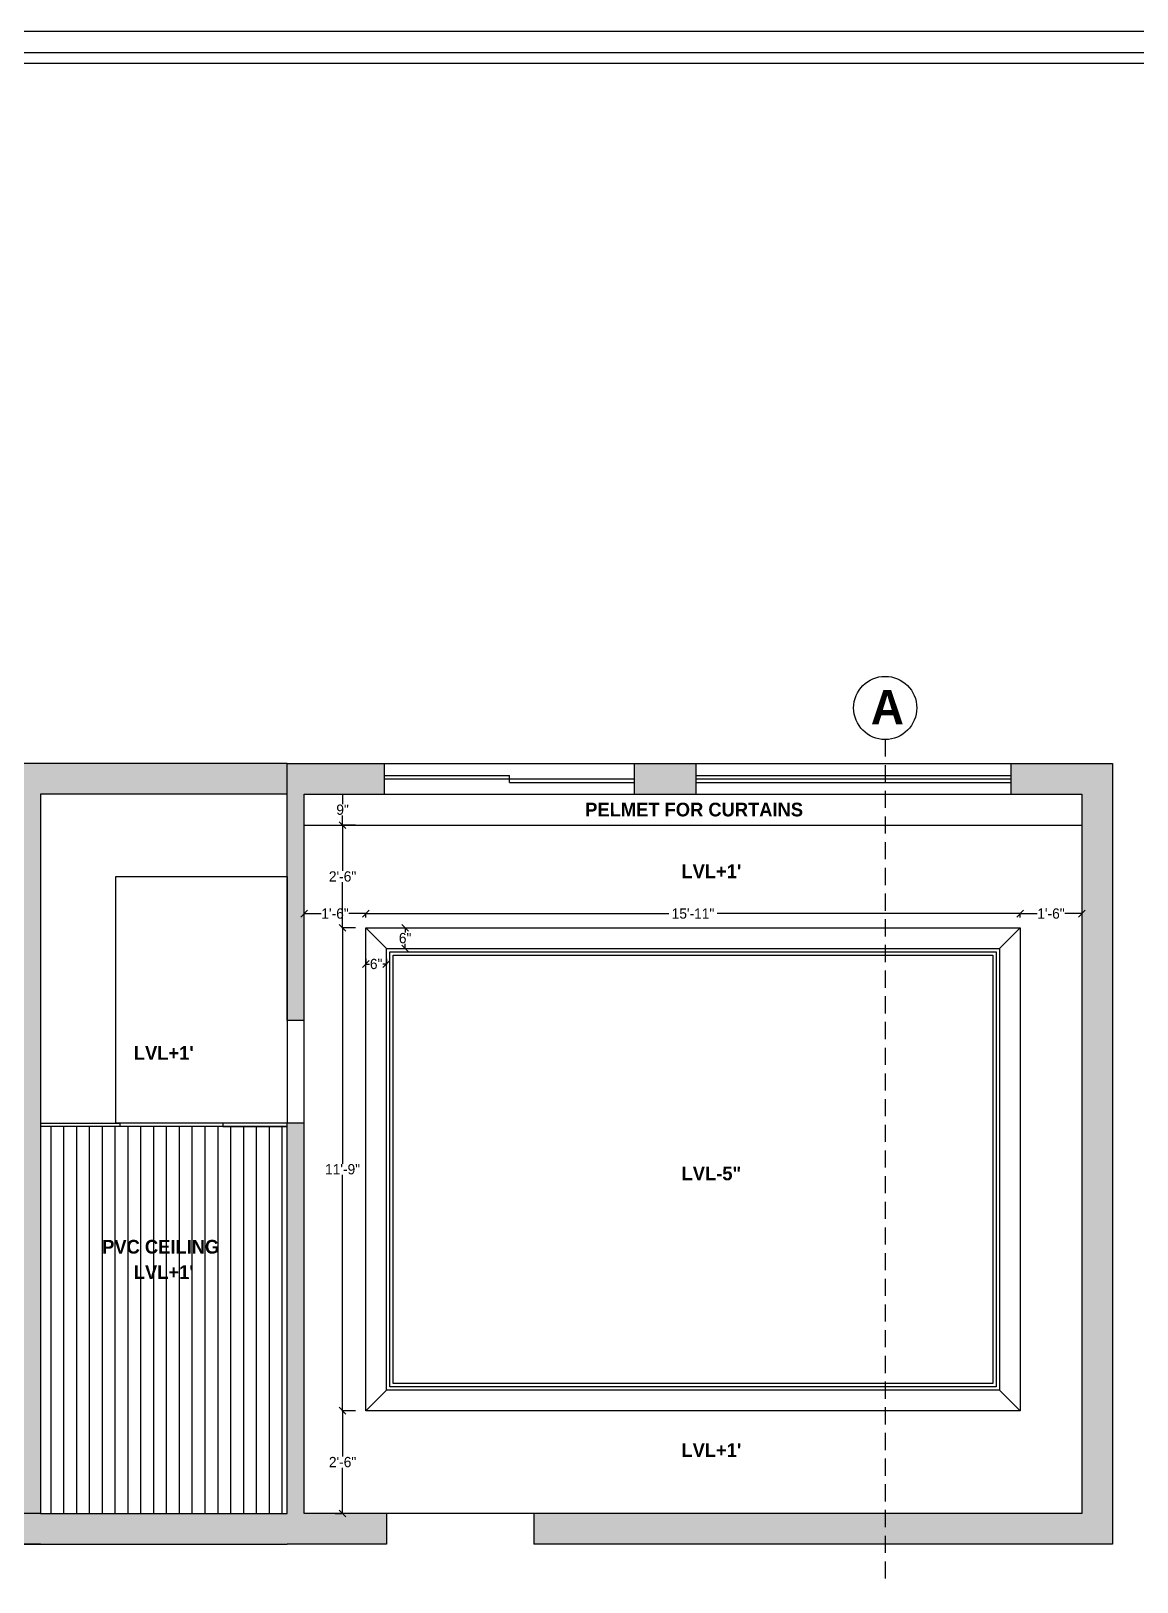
# Model space of a CAD drawing. Header units: inches. Extents: x 9636 to 21597, y -10243 to 557.
# Drawn here: x 11344.3 to 11667.2, y -5429.4 to -4976.5 of the extents above; entities that cross this region are included whole.
import ezdxf

# ---------------------------------------------------------------- set-up
doc = ezdxf.new("R2010")
doc.units = ezdxf.units.IN
doc.header["$MEASUREMENT"] = 0
doc.linetypes.add('DASHED', pattern=[0.75, 0.5, -0.25])
doc.layers.add('FURNI', color=140, linetype='Continuous', lineweight=18)
doc.layers.add('IEL-HATCH-002', color=7, linetype='Continuous')
doc.styles.add('HEMI', font='stylu.ttf')
doc.styles.get("Standard").update_dxf_attribs({"font": 'arial.ttf'})
doc.dimstyles.get("Standard").update_dxf_attribs({"dimtxt": 0.18, "dimasz": 0.18, "dimexe": 0.18, "dimexo": 0.0625, "dimgap": 0.09, "dimtad": 0, "dimtih": 1, "dimtoh": 1, "dimdec": 0, "dimzin": 0, "dimdsep": 46, "dimlunit": 4, "dimtxsty": 'Standard', "dimcen": 0.09, "dimadec": 0, "dimazin": 0, "dimtfac": 1, "dimtdec": 0, "dimtofl": 0, "dimtmove": 0, "dimatfit": 3, "dimfxl": 1, "dimtolj": 1, "dimtzin": 0, "dimarcsym": 0})

# ---------------------------------------------------------------- blocks, each defined once
blk = doc.blocks.new('_Oblique')
at = {"color": 0, "linetype": 'ByBlock', "lineweight": -2}
blk.add_line((-0.5, -0.5), (0.5, 0.5), dxfattribs=at)
blk = doc.blocks.new('*D164')
at = {"color": 254, "lineweight": -2, "transparency": 16777216}
for p, q in [((11439.05, -5208.41), (11435.07, -5208.41)), ((11439.05, -5238.41), (11435.07, -5238.41))]:
    blk.add_line(p, q, dxfattribs=at)
at = {"color": 5, "lineweight": -2, "transparency": 16777216}
for p, q in [((11435.25, -5208.41), (11435.25, -5221.76)), ((11435.25, -5238.41), (11435.25, -5225.05))]:
    blk.add_line(p, q, dxfattribs=at)
at = {"layer": 'Defpoints', "color": 0, "transparency": 16777216}
for p in [(11435.25, -5208.41), (11442.05, -5208.41), (11442.05, -5238.41)]:
    blk.add_point(p, dxfattribs=at)
at = {"color": 5, "lineweight": -2, "transparency": 16777216, "xscale": 2, "yscale": 2, "zscale": 2}
for p, rotation in [((11435.25, -5208.41), 90), ((11435.25, -5238.41), 270)]:
    blk.add_blockref('_Oblique', p, dxfattribs=dict(at, rotation=rotation))
at = {"color": 5, "transparency": 16777216, "insert": (11435.25, -5223.41), "char_height": 3, "attachment_point": 5, "style": 'HEMI'}
blk.add_mtext('\\A1;2\'-6"', dxfattribs=at)
blk = doc.blocks.new('*D165')
at = {"color": 254, "lineweight": -2, "transparency": 16777216}
for p, q in [((11439.05, -5238.41), (11435.07, -5238.41)), ((11439.05, -5379.41), (11435.07, -5379.41))]:
    blk.add_line(p, q, dxfattribs=at)
at = {"color": 5, "lineweight": -2, "transparency": 16777216}
for p, q in [((11435.25, -5238.41), (11435.25, -5307.27)), ((11435.25, -5379.41), (11435.25, -5310.55))]:
    blk.add_line(p, q, dxfattribs=at)
at = {"layer": 'Defpoints', "color": 0, "transparency": 16777216}
for p in [(11442.05, -5238.41), (11435.25, -5379.41), (11442.05, -5379.41)]:
    blk.add_point(p, dxfattribs=at)
at = {"color": 5, "lineweight": -2, "transparency": 16777216, "xscale": 2, "yscale": 2, "zscale": 2}
for p, rotation in [((11435.25, -5238.41), 90), ((11435.25, -5379.41), 270)]:
    blk.add_blockref('_Oblique', p, dxfattribs=dict(at, rotation=rotation))
at = {"color": 5, "transparency": 16777216, "insert": (11435.25, -5308.91), "char_height": 3, "attachment_point": 5, "style": 'HEMI'}
blk.add_mtext('\\A1;11\'-9"', dxfattribs=at)
blk = doc.blocks.new('*D166')
at = {"color": 254, "lineweight": -2, "transparency": 16777216}
for p, q in [((11439.05, -5379.41), (11435.07, -5379.41)), ((11433.05, -5409.41), (11435.07, -5409.41))]:
    blk.add_line(p, q, dxfattribs=at)
at = {"color": 5, "lineweight": -2, "transparency": 16777216}
for p, q in [((11435.25, -5379.41), (11435.25, -5392.76)), ((11435.25, -5409.41), (11435.25, -5396.05))]:
    blk.add_line(p, q, dxfattribs=at)
at = {"layer": 'Defpoints', "color": 0, "transparency": 16777216}
for p in [(11442.05, -5379.41), (11435.25, -5409.41), (11436.05, -5409.41)]:
    blk.add_point(p, dxfattribs=at)
at = {"color": 5, "lineweight": -2, "transparency": 16777216, "xscale": 2, "yscale": 2, "zscale": 2}
for p, rotation in [((11435.25, -5379.41), 90), ((11435.25, -5409.41), 270)]:
    blk.add_blockref('_Oblique', p, dxfattribs=dict(at, rotation=rotation))
at = {"color": 5, "transparency": 16777216, "insert": (11435.25, -5394.41), "char_height": 3, "attachment_point": 5, "style": 'HEMI'}
blk.add_mtext('\\A1;2\'-6"', dxfattribs=at)
blk = doc.blocks.new('*D167')
at = {"color": 254, "lineweight": -2, "transparency": 16777216}
for p, q in [((11424.05, -5235.41), (11424.05, -5234.06)), ((11442.05, -5235.41), (11442.05, -5234.06))]:
    blk.add_line(p, q, dxfattribs=at)
at = {"color": 5, "lineweight": -2, "transparency": 16777216}
for p, q in [((11424.05, -5234.24), (11429, -5234.24)), ((11442.05, -5234.24), (11437.1, -5234.24))]:
    blk.add_line(p, q, dxfattribs=at)
at = {"layer": 'Defpoints', "color": 0, "transparency": 16777216}
for p in [(11424.05, -5234.24), (11424.05, -5238.41), (11442.05, -5238.41)]:
    blk.add_point(p, dxfattribs=at)
at = {"color": 5, "lineweight": -2, "transparency": 16777216, "xscale": 2, "yscale": 2, "zscale": 2, "rotation": 180}
blk.add_blockref('_Oblique', (11424.05, -5234.24), dxfattribs=at)
at = {"color": 5, "lineweight": -2, "transparency": 16777216, "xscale": 2, "yscale": 2, "zscale": 2}
blk.add_blockref('_Oblique', (11442.05, -5234.24), dxfattribs=at)
at = {"color": 5, "transparency": 16777216, "insert": (11433.05, -5234.24), "char_height": 3, "attachment_point": 5, "style": 'HEMI'}
blk.add_mtext('\\A1;1\'-6"', dxfattribs=at)
blk = doc.blocks.new('*D168')
at = {"color": 254, "lineweight": -2, "transparency": 16777216}
for p, q in [((11442.05, -5235.41), (11442.05, -5234.06)), ((11633.05, -5235.41), (11633.05, -5234.06))]:
    blk.add_line(p, q, dxfattribs=at)
at = {"color": 5, "lineweight": -2, "transparency": 16777216}
for p, q in [((11442.05, -5234.24), (11530.53, -5234.24)), ((11633.05, -5234.24), (11544.58, -5234.24))]:
    blk.add_line(p, q, dxfattribs=at)
at = {"layer": 'Defpoints', "color": 0, "transparency": 16777216}
for p in [(11633.05, -5234.24), (11442.05, -5238.41), (11633.05, -5238.41)]:
    blk.add_point(p, dxfattribs=at)
at = {"color": 5, "lineweight": -2, "transparency": 16777216, "xscale": 2, "yscale": 2, "zscale": 2, "rotation": 180}
blk.add_blockref('_Oblique', (11442.05, -5234.24), dxfattribs=at)
at = {"color": 5, "lineweight": -2, "transparency": 16777216, "xscale": 2, "yscale": 2, "zscale": 2}
blk.add_blockref('_Oblique', (11633.05, -5234.24), dxfattribs=at)
at = {"color": 5, "transparency": 16777216, "insert": (11537.55, -5234.24), "char_height": 3, "attachment_point": 5, "style": 'HEMI'}
blk.add_mtext('\\A1;15\'-11"', dxfattribs=at)
blk = doc.blocks.new('*D169')
at = {"color": 254, "lineweight": -2, "transparency": 16777216}
for p, q in [((11633.05, -5235.41), (11633.05, -5234.06)), ((11651.05, -5231.24), (11651.05, -5234.06))]:
    blk.add_line(p, q, dxfattribs=at)
at = {"color": 5, "lineweight": -2, "transparency": 16777216}
for p, q in [((11633.05, -5234.24), (11638, -5234.24)), ((11651.05, -5234.24), (11646.1, -5234.24))]:
    blk.add_line(p, q, dxfattribs=at)
at = {"layer": 'Defpoints', "color": 0, "transparency": 16777216}
for p in [(11651.05, -5234.24), (11651.05, -5234.24), (11633.05, -5238.41)]:
    blk.add_point(p, dxfattribs=at)
at = {"color": 5, "lineweight": -2, "transparency": 16777216, "xscale": 2, "yscale": 2, "zscale": 2, "rotation": 180}
blk.add_blockref('_Oblique', (11633.05, -5234.24), dxfattribs=at)
at = {"color": 5, "lineweight": -2, "transparency": 16777216, "xscale": 2, "yscale": 2, "zscale": 2}
blk.add_blockref('_Oblique', (11651.05, -5234.24), dxfattribs=at)
at = {"color": 5, "transparency": 16777216, "insert": (11642.05, -5234.24), "char_height": 3, "attachment_point": 5, "style": 'HEMI'}
blk.add_mtext('\\A1;1\'-6"', dxfattribs=at)
blk = doc.blocks.new('*D170')
at = {"color": 254, "lineweight": -2, "transparency": 16777216}
for p, q in [((11442.05, -5247.41), (11442.05, -5249.14)), ((11448.05, -5247.41), (11448.05, -5249.14))]:
    blk.add_line(p, q, dxfattribs=at)
at = {"color": 5, "lineweight": -2, "transparency": 16777216}
for p, q in [((11442.05, -5248.96), (11443.13, -5248.96)), ((11448.05, -5248.96), (11446.97, -5248.96))]:
    blk.add_line(p, q, dxfattribs=at)
at = {"layer": 'Defpoints', "color": 0, "transparency": 16777216}
for p in [(11442.05, -5244.41), (11448.05, -5244.41), (11442.05, -5248.96)]:
    blk.add_point(p, dxfattribs=at)
at = {"color": 5, "lineweight": -2, "transparency": 16777216, "xscale": 2, "yscale": 2, "zscale": 2, "rotation": 180}
blk.add_blockref('_Oblique', (11442.05, -5248.96), dxfattribs=at)
at = {"color": 5, "lineweight": -2, "transparency": 16777216, "xscale": 2, "yscale": 2, "zscale": 2}
blk.add_blockref('_Oblique', (11448.05, -5248.96), dxfattribs=at)
at = {"color": 5, "transparency": 16777216, "insert": (11445.05, -5248.96), "char_height": 3, "attachment_point": 5, "style": 'HEMI'}
blk.add_mtext('\\A1;6"', dxfattribs=at)
blk = doc.blocks.new('*D171')
at = {"color": 254, "lineweight": -2, "transparency": 16777216}
for p, q in [((11451.05, -5238.41), (11453.69, -5238.41)), ((11451.05, -5244.41), (11453.69, -5244.41))]:
    blk.add_line(p, q, dxfattribs=at)
at = {"color": 5, "lineweight": -2, "transparency": 16777216}
for p, q in [((11453.51, -5238.41), (11453.51, -5239.76)), ((11453.51, -5244.41), (11453.51, -5243.05))]:
    blk.add_line(p, q, dxfattribs=at)
at = {"layer": 'Defpoints', "color": 0, "transparency": 16777216}
for p in [(11448.05, -5238.41), (11453.51, -5238.41), (11448.05, -5244.41)]:
    blk.add_point(p, dxfattribs=at)
at = {"color": 5, "lineweight": -2, "transparency": 16777216, "xscale": 2, "yscale": 2, "zscale": 2}
for p, rotation in [((11453.51, -5238.41), 90), ((11453.51, -5244.41), 270)]:
    blk.add_blockref('_Oblique', p, dxfattribs=dict(at, rotation=rotation))
at = {"color": 5, "transparency": 16777216, "insert": (11453.51, -5241.41), "char_height": 3, "attachment_point": 5, "style": 'HEMI'}
blk.add_mtext('\\A1;6"', dxfattribs=at)
blk = doc.blocks.new('*D172')
at = {"color": 0, "lineweight": -2, "transparency": 16777216}
for p, q in [((11435.21, -5199.41), (11435.43, -5199.41)), ((11435.25, -5208.41), (11435.43, -5208.41))]:
    blk.add_line(p, q, dxfattribs=at)
at = {"color": 5, "lineweight": -2, "transparency": 16777216}
for p, q in [((11435.25, -5199.59), (11435.25, -5202.27)), ((11435.25, -5208.23), (11435.25, -5205.55))]:
    blk.add_line(p, q, dxfattribs=at)
at = {"color": 5, "transparency": 16777216}
for points in [[(11435.22, -5199.59), (11435.28, -5199.59), (11435.25, -5199.41)], [(11435.22, -5208.23), (11435.28, -5208.23), (11435.25, -5208.41)]]:
    blk.add_solid(points, dxfattribs=at)
at = {"layer": 'Defpoints', "color": 0, "transparency": 16777216}
for p in [(11435.07, -5199.41), (11435.25, -5199.41), (11435.25, -5208.41)]:
    blk.add_point(p, dxfattribs=at)
at = {"color": 5, "transparency": 16777216, "insert": (11435.25, -5203.91), "char_height": 3, "attachment_point": 5, "style": 'HEMI'}
blk.add_mtext('\\A1;9"', dxfattribs=at)

msp = doc.modelspace()

# ---------------------------------------------------------------- hatches: boundary and pattern name
at = {"layer": 'IEL-HATCH-002', "true_color": 0xc7c8ca, "transparency": 33554687}
h = msp.add_hatch(color=9, dxfattribs=at)
h.dxf.hatch_style = 1
h.paths.add_polyline_path([(11232.55, -5190.41), (11190.05, -5190.41), (11190.05, -5292.41), (11193.72, -5292.41), (11199.05, -5292.41), (11199.05, -5204.41), (11204.05, -5204.41), (11204.05, -5199.41), (11232.55, -5199.41)])
h.paths.add_polyline_path([(11340.55, -5190.41), (11316.55, -5190.41), (11316.55, -5199.41), (11340.55, -5199.41)])
h.paths.add_polyline_path([(11419.05, -5190.41), (11340.55, -5190.41), (11340.55, -5409.41), (11347.05, -5409.41), (11347.05, -5199.41), (11419.05, -5199.41)])
h.paths.add_polyline_path([(11448.05, -5409.41), (11424.05, -5409.41), (11424.05, -5295.41), (11420.38, -5295.41), (11419.05, -5295.41), (11419.05, -5409.41), (11347.05, -5409.41), (11340.55, -5409.41), (11340.55, -5418.41), (11347.05, -5418.41), (11419.05, -5418.41), (11448.05, -5418.41), (11448.05, -5414.74)])
h.paths.add_polyline_path([(11340.55, -5409.41), (11199.05, -5409.41), (11199.05, -5389.71), (11199.05, -5346.41), (11208.55, -5346.41), (11208.55, -5341.41), (11199.05, -5341.41), (11199.05, -5334.41), (11190.05, -5334.41), (11190.05, -5418.41), (11340.55, -5418.41)])
h.paths.add_polyline_path([(11660.05, -5190.41), (11630.45, -5190.41), (11630.45, -5199.41), (11651.05, -5199.41), (11651.05, -5391.41), (11651.05, -5397.41), (11651.05, -5409.41), (11491.05, -5409.41), (11491.05, -5418.41), (11660.05, -5418.41)])
h.paths.add_polyline_path([(11538.45, -5190.41), (11520.45, -5190.41), (11520.45, -5199.41), (11538.45, -5199.41)], flags=17)
h.paths.add_polyline_path([(11447.45, -5190.41), (11419.05, -5190.41), (11419.05, -5265.41), (11424.05, -5265.41), (11424.05, -5199.41), (11447.45, -5199.41)])
h = msp.add_hatch(dxfattribs=at)
h.set_pattern_fill('ANSI31', color=9, scale=30, angle=45)
h.set_pattern_definition([(90, (-976.112, 893.748), (-3.75, 0), [])])
h.paths.add_polyline_path([(11419.05, -5296.41), (11347.05, -5296.41), (11347.05, -5409.41), (11419.05, -5409.41)])

# ---------------------------------------------------------------- linework, layer by layer
at = {"color": 18, "linetype": 'DASHED', "ltscale": 10, "true_color": 0x000000}
msp.add_line((11593.66, -5183.39), (11593.66, -5429.1), dxfattribs=at)
for p, q in [((11419.05, -5190.41), (11340.55, -5190.41)), ((11419.05, -5190.41), (11660.05, -5190.41)), ((11419.05, -5265.41), (11419.05, -5190.41)), ((11660.05, -5190.41), (11660.05, -5418.41)), ((11419.05, -5199.41), (11347.05, -5199.41)), ((11347.05, -5199.41), (11347.05, -5409.41)), ((11424.05, -5199.41), (11651.05, -5199.41)), ((11424.05, -5265.41), (11424.05, -5199.41)), ((11651.05, -5199.41), (11651.05, -5391.41)), ((11448.05, -5244.41), (11442.05, -5238.41)), ((11627.05, -5244.41), (11633.05, -5238.41)), ((11424.05, -5265.41), (11419.05, -5265.41)), ((11419.05, -5409.41), (11419.05, -5295.41)), ((11424.05, -5295.41), (11419.05, -5295.41)), ((11424.05, -5409.41), (11424.05, -5295.41)), ((11448.05, -5373.41), (11442.05, -5379.41)), ((11627.05, -5373.41), (11633.05, -5379.41)), ((11651.05, -5385.41), (11651.05, -5409.41)), ((11347.05, -5409.41), (11199.05, -5409.41)), ((11347.05, -5409.41), (11419.05, -5409.41)), ((11448.05, -5409.41), (11424.05, -5409.41)), ((11448.05, -5409.41), (11448.05, -5418.41)), ((11651.05, -5409.41), (11491.05, -5409.41)), ((11491.05, -5409.41), (11491.05, -5418.41)), ((11347.05, -5418.41), (11190.05, -5418.41)), ((11338.05, -5418.41), (11419.05, -5418.41)), ((11448.05, -5418.41), (11419.05, -5418.41)), ((11660.05, -5418.41), (11491.05, -5418.41))]:
    msp.add_line(p, q)
at = {"color": 152, "true_color": 0x2776bb}
for p, q in [((11447.45, -5199.41), (11447.45, -5190.41)), ((11447.45, -5193.91), (11483.95, -5193.91)), ((11483.95, -5195.91), (11483.95, -5193.91)), ((11520.45, -5199.41), (11520.45, -5190.41)), ((11538.45, -5199.41), (11538.45, -5190.41)), ((11538.45, -5193.91), (11630.45, -5193.91)), ((11630.45, -5199.41), (11630.45, -5190.41)), ((11447.45, -5194.91), (11520.45, -5194.91)), ((11483.95, -5195.91), (11520.45, -5195.91)), ((11538.45, -5194.91), (11630.45, -5194.91)), ((11538.45, -5195.91), (11630.45, -5195.91))]:
    msp.add_line(p, q, dxfattribs=at)
at = {"linetype": 'DASHED', "ltscale": 10}
msp.add_line((11424.05, -5208.41), (11651.05, -5208.41), dxfattribs=at)
for points in [[(11651.05, -5409.41), (11424.05, -5409.41), (11424.05, -5208.41), (11651.05, -5208.41)], [(11369.05, -5223.41), (11419.05, -5223.41), (11419.05, -5295.41), (11369.05, -5295.41)], [(11442.05, -5238.41), (11633.05, -5238.41), (11633.05, -5379.41), (11442.05, -5379.41)], [(11448.05, -5244.41), (11627.05, -5244.41), (11627.05, -5373.41), (11448.05, -5373.41)]]:
    msp.add_lwpolyline(points, close=True)
at = {"color": 41, "true_color": 0xf4ee51}
for points in [[(11449.05, -5245.41), (11626.05, -5245.41), (11626.05, -5372.41), (11449.05, -5372.41)], [(11450.05, -5246.41), (11625.05, -5246.41), (11625.05, -5371.41), (11450.05, -5371.41)]]:
    msp.add_lwpolyline(points, close=True, dxfattribs=at)
at = {"color": 152, "true_color": 0x2776bb}
for points in [[(11347.05, -5295.41), (11370.25, -5295.41), (11370.25, -5296.41), (11347.05, -5296.41)], [(11419.05, -5295.41), (11400.25, -5295.41), (11400.25, -5296.41), (11419.05, -5296.41)]]:
    msp.add_lwpolyline(points, dxfattribs=at)
at = {"color": 18, "true_color": 0x000000}
msp.add_lwpolyline([(11419.05, -5296.41), (11347.05, -5296.41), (11347.05, -5409.41), (11419.05, -5409.41)], close=True, dxfattribs=at)
msp.add_circle((11593.66, -5174.18), 9.22, dxfattribs=at)
at = {"layer": 'FURNI', "color": 18, "lineweight": 25, "true_color": 0x000000}
for points in [[(11023.62, -5729.5), (11023.62, -4976.52), (12077.34, -4976.52), (12077.34, -5729.5)], [(11029.89, -5723.23), (11029.89, -4982.79), (12071.07, -4982.79), (12071.07, -5723.23)], [(11033.03, -5720.09), (11033.03, -4985.93), (12067.94, -4985.93), (12067.94, -5720.09)]]:
    msp.add_lwpolyline(points, close=True, dxfattribs=at)

# ---------------------------------------------------------------- texts
at = {"color": 5, "lineweight": 15, "insert": (11598.38, -5168.94), "char_height": 10, "width": 8.2076, "attachment_point": 3, "rotation": 0.0094, "style": 'HEMI'}
msp.add_mtext('\\pxqc;{\\fStylus BT|b1|i0|c0|p34;A}', dxfattribs=at)
at = {"color": 177, "lineweight": 15, "true_color": 0x293189, "char_height": 4, "width": 69.2136, "attachment_point": 3, "rotation": 0.0094, "style": 'HEMI'}
for s, insert in [('\\pxqc;{\\fStylus BT|b1|i0|c0|p34;PELMET FOR CURTAINS}', (11572.48, -5201.85)), ("\\pxqc;{\\fStylus BT|b1|i0|c0|p34;LVL+1'}", (11577.52, -5219.89)), ("\\pxqc;{\\fStylus BT|b1|i0|c0|p34;LVL+1'}", (11417.66, -5272.93)), ('\\pxqc;{\\fStylus BT|b1|i0|c0|p34;LVL-5"}', (11577.52, -5308.11)), ('\\pxqc;{\\fStylus BT|b1|i0|c0|p34;PVC CEILING}', (11416.76, -5329.51)), ("\\pxqc;{\\fStylus BT|b1|i0|c0|p34;LVL+1'}", (11417.66, -5336.92)), ("\\pxqc;{\\fStylus BT|b1|i0|c0|p34;LVL+1'}", (11577.52, -5388.91))]:
    msp.add_mtext(s, dxfattribs=dict(at, insert=insert))

# ---------------------------------------------------------------- dimensions: what is measured, and where the dimension line sits
dim = msp.add_linear_dim(base=(11435.25, -5199.41), p1=(11435.25, -5208.41), p2=(11435.07, -5199.41), angle=90, dimstyle='Standard', override={"dimtxt": 3, "dimtxsty": 'HEMI', "dimclrd": 5, "dimclrt": 5, "dimfxl": 0.03937, "dimfxlon": 1, "dimarcsym": 1})
dim.commit()
dim.dimension.update_dxf_attribs({"geometry": '*D172', "text_midpoint": (11435.25, -5203.91)})
at = {"color": 18, "true_color": 0x000000}
for base, p1, p2, picture, middle in [((11435.25, -5208.41), (11442.05, -5238.41), (11442.05, -5208.41), '*D164', (11435.25, -5223.41)), ((11435.25, -5379.41), (11442.05, -5238.41), (11442.05, -5379.41), '*D165', (11435.25, -5308.91)), ((11453.51, -5238.41), (11448.05, -5244.41), (11448.05, -5238.41), '*D171', (11453.51, -5241.41)), ((11435.25, -5409.41), (11442.05, -5379.41), (11436.05, -5409.41), '*D166', (11435.25, -5394.41))]:
    dim = msp.add_linear_dim(base=base, p1=p1, p2=p2, angle=90, dimstyle='Standard', override={"dimtxt": 3, "dimasz": 2, "dimexo": 3, "dimtxsty": 'HEMI', "dimblk": 'Oblique', "dimcen": 0, "dimclrd": 5, "dimclre": 254, "dimclrt": 5, "dimldrblk": 'Oblique', "dimfxl": 0.03937, "dimarcsym": 1}, dxfattribs=at)
    dim.commit()
    dim.dimension.update_dxf_attribs({"geometry": picture, "text_midpoint": middle})
for base, p1, p2, picture, middle in [((11424.05, -5234.24), (11442.05, -5238.41), (11424.05, -5238.41), '*D167', (11433.05, -5234.24)), ((11633.05, -5234.24), (11442.05, -5238.41), (11633.05, -5238.41), '*D168', (11537.55, -5234.24)), ((11651.05, -5234.24), (11633.05, -5238.41), (11651.05, -5234.24), '*D169', (11642.05, -5234.24)), ((11442.05, -5248.96), (11448.05, -5244.41), (11442.05, -5244.41), '*D170', (11445.05, -5248.96))]:
    dim = msp.add_linear_dim(base=base, p1=p1, p2=p2, dimstyle='Standard', override={"dimtxt": 3, "dimasz": 2, "dimexo": 3, "dimtxsty": 'HEMI', "dimblk": 'Oblique', "dimcen": 0, "dimclrd": 5, "dimclre": 254, "dimclrt": 5, "dimldrblk": 'Oblique', "dimfxl": 0.03937, "dimarcsym": 1}, dxfattribs=at)
    dim.commit()
    dim.dimension.update_dxf_attribs({"geometry": picture, "text_midpoint": middle})

doc.saveas('drawing.dxf')
